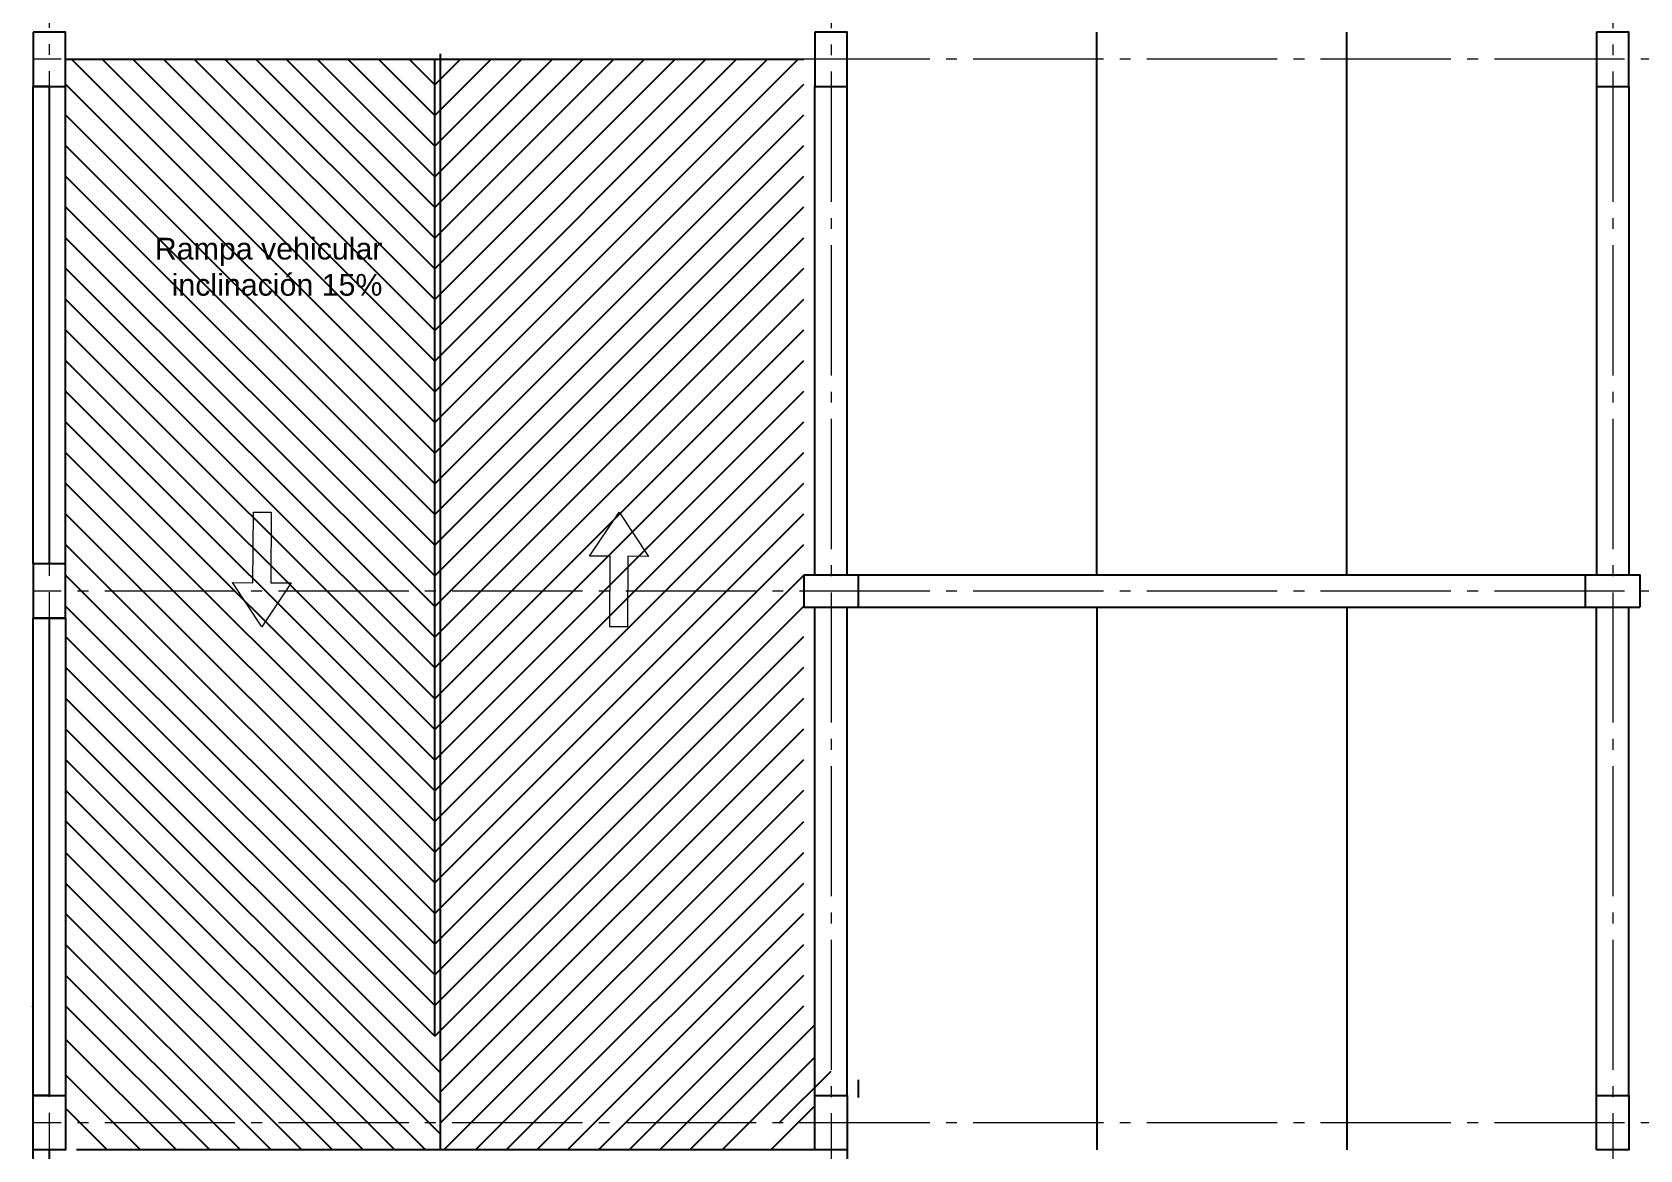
# Model space of a CAD drawing. Header units: metres. Extents: x 0 to 570, y -16 to 122.
# Drawn here: x 330.46 to 345.27, y 52.2 to 62.5 of the extents above; entities that cross this region are included whole.
import ezdxf

# ---------------------------------------------------------------- set-up
doc = ezdxf.new("R2010")
doc.units = ezdxf.units.M
doc.linetypes.add('ACAD_ISO02W100', pattern=[15, 12, -3])
doc.linetypes.add('ACAD_ISO04W100', pattern=[30, 24, -3, 0, -3])
for name, color, linetype in [('ARQ- COLUMNAS', 7, 'Continuous'), ('ARQ-MUROS MAMPOSTERIA', 7, 'Continuous'), ('ARQ-PROYECCIONES', 252, 'ACAD_ISO02W100'), ('ARQ-SUELO', 252, 'Continuous'), ('ARQ-TEXTO', 7, 'Continuous'), ('estructura ejes', 7, 'ACAD_ISO04W100')]:
    doc.layers.add(name, color=color, linetype=linetype)
doc.layers.add('HATCH', color=8, linetype='Continuous', lineweight=5)
doc.styles.get("Standard").update_dxf_attribs({"font": 'arial.ttf'})

msp = doc.modelspace()

# ---------------------------------------------------------------- linework, layer by layer
at = {"layer": 'ARQ- COLUMNAS'}
for points in [[(330.466, 62.498), (330.466, 61.998), (330.766, 61.998), (330.766, 62.498), (330.466, 62.498)], [(337.666, 62.498), (337.666, 61.998), (337.966, 61.998), (337.966, 62.498), (337.666, 62.498)], [(344.866, 62.498), (344.866, 61.998), (345.166, 61.998), (345.166, 62.498), (344.866, 62.498)], [(330.766, 57.598), (330.466, 57.598)], [(330.466, 57.598), (330.466, 57.098), (330.766, 57.098), (330.766, 57.598), (330.466, 57.598)], [(337.566, 57.498), (338.066, 57.498), (338.066, 57.198)], [(337.566, 57.498), (337.566, 57.198), (338.066, 57.198)], [(344.766, 57.198), (344.766, 57.498), (345.266, 57.498), (345.266, 57.198)], [(344.766, 57.198), (345.266, 57.198)], [(330.766, 57.098), (330.466, 57.098)], [(330.466, 52.198), (330.466, 52.698), (330.766, 52.698), (330.766, 52.198), (330.466, 52.198)], [(337.666, 52.198), (337.666, 52.698), (337.966, 52.698), (337.966, 52.198), (337.666, 52.198)], [(344.866, 52.198), (344.866, 52.698), (345.166, 52.698), (345.166, 52.198), (344.866, 52.198)]]:
    msp.add_lwpolyline(points, dxfattribs=at)
at = {"layer": 'ARQ-MUROS MAMPOSTERIA'}
for points in [[(330.616, 61.998), (330.466, 61.998)], [(330.616, 61.998), (330.466, 61.998)], [(330.466, 57.598), (330.466, 61.998), (330.616, 61.998), (330.616, 57.598), (330.466, 57.598)], [(330.466, 52.698), (330.466, 57.098), (330.616, 57.098), (330.616, 52.698)], [(330.616, 52.698), (330.466, 52.698)], [(330.616, 52.198), (330.616, 45.998), (330.466, 45.998), (330.466, 52.198)]]:
    msp.add_lwpolyline(points, dxfattribs=at)
at = {"layer": 'ARQ-PROYECCIONES', "ltscale": 0.02}
msp.add_lwpolyline([(338.066, 52.843), (338.066, 52.68)], dxfattribs=at)
at = {"layer": 'ARQ-SUELO'}
for points in [[(340.266, 57.498), (340.266, 62.498)], [(342.566, 57.498), (342.566, 62.498)], [(330.766, 62.248), (337.566, 62.248)], [(330.766, 57.598), (330.766, 61.998)], [(337.666, 57.498), (337.666, 61.998)], [(337.966, 57.498), (337.966, 61.998)], [(344.866, 61.995), (344.866, 57.498)], [(345.166, 61.995), (345.166, 57.498)], [(338.066, 57.498), (344.766, 57.498)], [(337.666, 52.698), (337.666, 57.195)], [(337.966, 52.698), (337.966, 57.195)], [(338.066, 57.198), (344.766, 57.198)], [(340.266, 57.198), (340.266, 52.198)], [(342.566, 57.198), (342.566, 52.198)], [(344.866, 52.702), (344.866, 57.198)], [(345.166, 52.702), (345.166, 57.198)], [(330.766, 57.098), (330.766, 52.698)], [(330.766, 57.098), (330.766, 52.698)], [(337.666, 52.198), (330.866, 52.198)], [(337.966, 52.198), (337.966, 41.345)]]:
    msp.add_lwpolyline(points, dxfattribs=at)
at = {"layer": 'ARQ-SUELO', "color": 251, "true_color": 0x636466}
for points in [[(334.166, 58.902), (330.819, 62.248)], [(334.166, 59.184), (331.102, 62.248)], [(334.166, 59.467), (331.385, 62.248)], [(334.166, 59.75), (331.668, 62.248)], [(334.166, 60.033), (331.951, 62.248)], [(334.166, 60.316), (332.234, 62.248)], [(334.166, 60.599), (332.517, 62.248)], [(334.166, 60.881), (332.799, 62.248)], [(334.166, 61.164), (333.082, 62.248)], [(334.166, 61.447), (333.365, 62.248)], [(334.166, 61.73), (333.648, 62.248)], [(334.166, 62.013), (333.931, 62.248)], [(334.166, 53.245), (334.166, 62.248)], [(334.166, 58.902), (337.513, 62.248)], [(334.166, 59.184), (337.23, 62.248)], [(334.166, 59.467), (336.947, 62.248)], [(334.166, 59.75), (336.664, 62.248)], [(334.166, 60.033), (336.382, 62.248)], [(334.166, 60.316), (336.099, 62.248)], [(334.166, 60.599), (335.816, 62.248)], [(334.166, 60.881), (335.533, 62.248)], [(334.166, 61.164), (335.25, 62.248)], [(334.166, 61.447), (334.967, 62.248)], [(334.166, 61.73), (334.685, 62.248)], [(334.166, 62.013), (334.402, 62.248)], [(334.216, 62.298), (334.216, 52.198)], [(334.166, 58.619), (330.766, 62.019)], [(334.166, 58.619), (337.566, 62.019)], [(334.166, 58.336), (330.766, 61.736)], [(334.166, 58.336), (337.566, 61.736)], [(334.166, 58.053), (330.766, 61.453)], [(334.166, 58.053), (337.566, 61.453)], [(334.166, 57.77), (330.766, 61.17)], [(334.166, 57.77), (337.566, 61.17)], [(334.166, 57.487), (330.766, 60.887)], [(334.166, 57.487), (337.566, 60.887)], [(334.166, 57.204), (330.766, 60.604)], [(334.166, 57.204), (337.566, 60.604)], [(334.166, 56.922), (330.766, 60.322)], [(334.166, 56.922), (337.566, 60.322)], [(334.166, 56.639), (330.766, 60.039)], [(334.166, 56.639), (337.566, 60.039)], [(334.166, 56.356), (330.766, 59.756)], [(334.166, 56.356), (337.566, 59.756)], [(334.166, 56.073), (330.766, 59.473)], [(334.166, 56.073), (337.566, 59.473)], [(334.166, 55.79), (330.766, 59.19)], [(334.166, 55.79), (337.566, 59.19)], [(334.166, 55.507), (330.766, 58.907)], [(334.166, 55.507), (337.566, 58.907)], [(334.166, 55.225), (330.766, 58.625)], [(334.166, 55.225), (337.566, 58.625)], [(334.166, 54.942), (330.766, 58.342)], [(334.166, 54.942), (337.566, 58.342)], [(334.166, 54.659), (330.766, 58.059)], [(334.166, 54.659), (337.566, 58.059)], [(334.166, 54.376), (330.766, 57.776)], [(334.166, 54.376), (337.566, 57.776)], [(334.166, 54.093), (330.766, 57.493)], [(334.166, 54.093), (337.566, 57.493)], [(334.166, 53.81), (330.766, 57.21)], [(334.166, 53.81), (337.566, 57.21)], [(334.166, 53.528), (330.766, 56.928)], [(334.166, 53.528), (337.566, 56.928)], [(334.166, 53.245), (330.766, 56.645)], [(334.166, 53.245), (337.566, 56.645)], [(334.216, 52.912), (330.766, 56.362)], [(334.216, 53.012), (337.566, 56.362)], [(334.216, 52.629), (330.766, 56.079)], [(334.216, 52.729), (337.566, 56.079)], [(334.216, 52.346), (330.766, 55.796)], [(334.218, 52.448), (337.566, 55.796)], [(334.081, 52.198), (330.766, 55.513)], [(334.251, 52.198), (337.566, 55.513)], [(333.798, 52.198), (330.766, 55.23)], [(334.541, 52.198), (337.566, 55.223)], [(333.508, 52.198), (330.766, 54.94)], [(334.824, 52.198), (337.566, 54.94)], [(333.225, 52.198), (330.766, 54.657)], [(335.107, 52.198), (337.566, 54.657)], [(332.943, 52.198), (330.766, 54.375)], [(335.39, 52.198), (337.566, 54.375)], [(332.66, 52.198), (330.766, 54.092)], [(335.673, 52.198), (337.566, 54.092)], [(332.377, 52.198), (330.766, 53.809)], [(335.956, 52.198), (337.566, 53.809)], [(330.466, 53.518), (330.458, 53.526)], [(332.094, 52.198), (330.766, 53.526)], [(336.238, 52.198), (337.566, 53.526)], [(336.515, 52.198), (337.666, 53.349)], [(331.786, 52.198), (330.766, 53.218)], [(330.616, 53.039), (330.616, 53.039)], [(336.813, 52.198), (337.666, 53.052)], [(331.457, 52.198), (330.766, 52.889)], [(337.339, 52.448), (337.816, 52.925)], [(330.616, 52.731), (330.616, 52.731)], [(331.149, 52.198), (330.766, 52.581)], [(337.261, 52.198), (337.666, 52.604)]]:
    msp.add_lwpolyline(points, dxfattribs=at)
at = {"layer": 'estructura ejes', "color": 252, "lineweight": 20, "ltscale": 0.05}
for p, q in [((330.616, 78.138), (330.616, 41.048)), ((337.816, 78.135), (337.816, 41.045)), ((345.016, 78.135), (345.016, 41.045)), ((401.126, 62.248), (330.466, 62.248)), ((401.126, 57.348), (330.466, 57.348)), ((401.126, 52.448), (330.466, 52.448))]:
    msp.add_line(p, q, dxfattribs=at)
at = {"layer": 'HATCH'}
for points in [[(332.496, 58.076), (332.658, 58.075), (332.655, 57.424), (332.845, 57.423), (332.572, 57.018), (332.303, 57.426), (332.492, 57.425), (332.496, 58.076)], [(335.942, 57.017), (335.779, 57.018), (335.783, 57.669), (335.593, 57.67), (335.866, 58.075), (336.135, 57.667), (335.945, 57.668), (335.942, 57.017)]]:
    msp.add_lwpolyline(points, dxfattribs=at)

# ---------------------------------------------------------------- texts
at = {"layer": 'ARQ-TEXTO', "insert": (333.684, 60.603), "char_height": 0.2, "attachment_point": 3}
msp.add_mtext_dynamic_manual_height_columns('Rampa vehicular\\Pinclinación 15%{\\H1.81572x; }', width=2.80317, gutter_width=12.5, heights=[0], dxfattribs=at)

doc.saveas('drawing.dxf')
